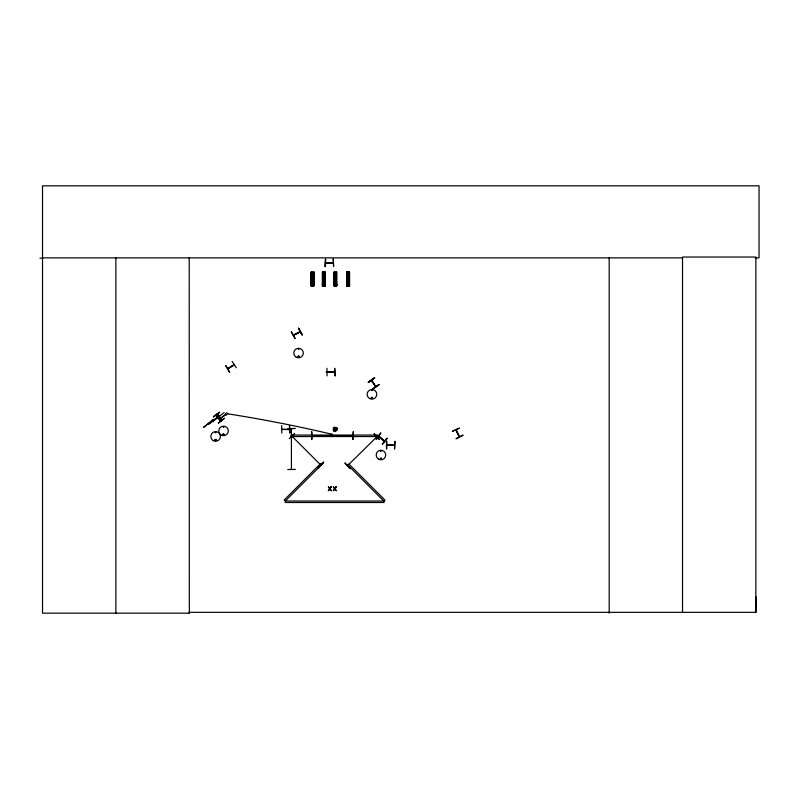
<?xml version="1.0" encoding="UTF-8"?>
<svg xmlns="http://www.w3.org/2000/svg" width="799" height="799" viewBox="0 0 799 799"><rect width="100%" height="100%" fill="white"/><g stroke="black" fill="none" stroke-linecap="round" stroke-linejoin="round"><path stroke-width="1.2" d="M755.315 257.867L759.05 257.867L759.05 185.827L42.527 185.827L42.527 613.173L189.323 613.173L189.223 612.334L755.864 612.334L755.974 596.883M293.353 335.031L294.332 334.931M291.895 436.134L292.624 436.374M320.808 465.048L320.209 464.549L320.908 464.718M321.008 464.808L320.389 464.259L320.639 464.988M234.207 364.873L227.835 368.659L228.734 368.489M234.217 364.803L228.015 368.888M291.325 468.753L291.385 469.343M215.251 432.359C216.05 433.987 216.09 430.961 215.281 432.569M214.961 439.999C217.068 437.602 215.63 442.776 215.051 439.65M223.191 426.946L223.97 427.056L223.241 426.756M222.831 434.486C224.749 432.019 223.97 437.153 222.901 434.306M223.051 434.486C224.419 432.918 223.81 436.034 223.131 434.596M371.545 390.361L372.364 390.461L371.595 390.262M371.245 397.702C372.464 400.579 373.043 395.415 371.275 397.892M372.454 398.022C371.545 396.154 371.325 399.33 372.354 398.122M380.534 451.045L381.313 450.836L380.654 451.345M334.901 430.561L335.101 429.443L333.862 429.692L334.901 430.561L336.179 430.102L336.009 428.184L334.102 428.354L333.862 429.692M335.101 429.443L335.38 427.894M379.145 436.853L378.756 436.154L384.439 441.268M383.83 440.708L384.589 440.828M371.555 380.474L375.58 386.626M456.109 430.751L456.069 429.892M458.916 436.134L459.565 436.654M334.272 430.271L335.181 429.013M281.817 429.233L289.298 429.532M334.701 371.915L327.091 371.925L327.76 371.925M333.852 371.925C339.615 372.304 313.378 372.394 334.631 372.184M312.019 435.435L312.868 435.425M333.193 263.061L325.682 263.221L333.193 262.971L325.583 262.581L326.242 262.971M394.346 445.273L387.026 444.853M218.527 417.677L219.136 417.208M227.775 368.699L234.147 364.504M347.625 465.627L348.114 465.038M455.79 430.012L459.185 436.673M293.423 334.991L300.134 331.565L299.545 332.294M298.187 356.244C298.057 358.322 299.825 355.685 298.327 356.224M299.046 357.103C298.397 353.717 297.647 359.37 299.156 356.274M386.996 438.142L382.242 444.114M382.461 444.294L387.295 438.391M312.179 435.735L312.868 435.695L312.039 435.735M312.099 435.695L352.898 435.695M332.504 262.581L333.193 262.621M335.28 429.063L336.009 428.184M289.228 438.681L294.671 433.328M292.424 436.733L292.254 436.004M318.292 467.745L323.615 462.271M348.354 465.268L347.955 465.737M376.669 437.003L347.675 465.577M233.987 364.554L233.608 365.273M291.335 429.253L291.415 428.564L291.415 469.363L291.405 468.673M300.184 331.965L293.543 335.23M213.423 416.688L219.655 412.264L213.403 416.659M213.633 416.958L219.625 412.224M217.757 416.838L218.596 416.698L218.017 417.168M218.387 416.439L208.569 424.199L218.556 416.649M212.394 421.822L224.129 412.554M218.437 417.557L219.096 417.028M218.626 417.807L219.296 417.278M218.756 417.967L219.425 417.448M218.956 418.217L219.625 417.697M219.385 419.375L225.787 414.172M219.515 419.535L220.993 418.366M226.057 414.511L220.794 418.117M218.427 423.031L224.459 418.336M298.766 349.443L298.347 348.724L298.656 349.453M381.323 459.215C382.302 456.439 378.846 459.335 381.133 459.245M368.209 382.092L374.551 377.847M368.369 382.331L374.711 378.077M372.733 388.853L379.076 384.599M229.593 372.234L225.737 365.622L229.623 372.214M236.324 367.8L232.159 361.398M459.265 428.134L452.324 431.35L459.295 428.184M456.169 429.992L459.335 436.783M456.109 438.581L462.881 435.046M456.239 438.831L463.03 435.325M291.315 331.935L295.131 338.556L291.345 331.915M298.506 328.299L302.332 334.921L298.556 328.269M294.971 334.481L298.886 332.504M336.419 428.763L335.34 429.153L336.479 429.463M312.179 435.395L312.789 435.695M378.896 436.224L384.599 440.948M381.073 459.016C379.245 457.527 382.941 458.936 380.554 458.806M348.184 285.742L348.334 285.163M327.091 375.92L326.941 368.279M335.151 375.87L334.681 368.229L335.121 375.87M289.428 425.497L289.867 433.138L289.538 425.497M287.73 428.584L295.36 428.484M281.817 429.502L289.458 429.532M311.57 431.75L311.65 439.38M281.847 433.188L281.687 425.547M352.818 435.435L352.129 435.435L352.818 435.695M295.36 469.422L287.73 469.572M39.95 258.167L42.527 258.157M42.527 257.867L682.526 257.867M333.193 258.936L333.612 266.576L333.303 258.936M325.632 262.891L333.193 262.891L325.712 262.931M325.133 266.576L325.553 258.936L325.163 266.576M313.977 272.109L311.031 272.119L311.041 285.912L313.977 285.902L313.917 272.109M336.888 272.109L333.942 272.119L333.942 285.912L336.888 285.902L336.549 272.109M346.666 272.119L349.612 272.109L349.553 285.902L346.666 285.912L346.666 272.119L346.686 285.912M311.23 273.518L313.777 273.518M322.576 273.518L325.123 273.518M334.142 273.518L336.689 273.518M346.866 273.518L349.413 273.518M311.23 274.447L313.777 274.447M322.576 274.447L325.123 274.447M334.142 274.447L336.689 274.447M346.866 274.447L349.413 274.447M311.23 275.855L313.777 275.855M322.576 275.855L325.123 275.855M334.142 275.855L336.689 275.855M346.866 275.855L349.413 275.855M311.23 277.093L313.777 277.093M322.576 277.093L325.123 277.093M334.132 277.093L336.679 277.093M346.866 277.093L349.413 277.093M311.23 278.491L313.777 278.491M322.576 278.491L325.123 278.491M334.132 278.491L336.679 278.491M346.866 278.491L349.413 278.491M311.23 284.504L313.777 284.504M322.576 284.504L325.123 284.504M334.142 284.504L336.689 284.504M346.866 284.504L349.413 284.504M310.811 284.893L314.207 284.893M322.157 285.003L325.553 284.893M333.712 285.003L337.108 285.003M346.446 285.003L349.842 285.003M325.323 285.902L322.377 285.912L322.377 272.119L325.323 272.109L325.263 285.902M334.711 372.204L327.151 372.234M332.394 434.366L330.916 434.366L330.916 435.006L332.394 435.006L332.394 434.366A128.379 11.336 11.2 0 0 227.675 413.822M386.866 441.248L386.756 448.878M388.554 445.163L392.938 445.163M386.946 445.193L394.506 445.283M394.506 448.878L394.926 441.248L394.606 448.878M371.755 380.284L375.74 386.716L371.535 380.434M215.65 439.54C217.118 441.358 213.762 439.35 216.04 439.77M333.802 428.993L334.931 429.193M384.319 441.158L378.686 436.494M291.675 428.554L291.685 429.323M334.102 428.354L334.971 429.093M335.31 429.363L336.179 430.102M291.955 436.194L320.749 464.988M226.666 412.544L227.845 414.042M225.338 413.592L226.517 415.09M224.389 418.257L218.397 422.991M222.062 420.094L217.328 414.102L222.032 420.114M217.078 414.301L221.812 420.294M217.008 414.351L221.772 420.324M216.319 414.901L221.063 420.883M216.249 414.961L220.973 420.953M456.059 429.962L459.525 436.504M298.606 328.249L302.042 335.071M334.681 427.954L335.071 429.023M335.21 429.433L335.6 430.501M311.89 431.75L311.94 439.38M755.864 612.334L755.864 257.038L682.526 257.038L682.526 612.334M609.178 257.867L609.178 613.173M386.476 441.248L386.476 448.878M349.433 272.109L349.413 285.902M349.223 272.109L349.213 285.902M349.053 272.109L349.103 285.902M348.913 272.109L348.943 285.902M348.714 272.109L348.783 285.902M348.534 285.902L347.755 285.902M347.555 272.119L347.565 285.912M347.505 272.119L347.365 285.912M347.335 272.119L347.175 285.912M347.056 272.119L347.006 285.912M346.846 272.119L346.896 285.912M336.499 272.109L336.489 285.902M336.329 285.902L336.189 272.109L336.049 285.902M335.999 272.109L335.989 285.902M335.8 285.902L335.021 285.902M334.841 272.119L334.771 285.912M334.631 272.119L334.611 285.912M334.501 272.119L334.451 285.912M334.282 272.119L334.332 285.912M334.112 272.119L334.142 285.912M325.503 258.936L325.503 266.576M325.123 272.109L325.123 285.902M324.923 272.109L324.923 285.902M324.764 272.109L324.813 285.902M324.624 272.109L324.604 285.902M324.494 272.109L324.444 285.902M324.244 285.902L323.465 285.902M323.275 272.119L323.265 285.912M323.096 272.119L323.076 285.912M322.936 272.119L322.876 285.912M322.786 272.119L322.716 285.912M322.556 272.119L322.576 285.912M313.777 272.109L313.777 285.902M313.588 272.109L313.578 285.902M313.478 285.902L313.418 272.109L313.278 285.902M313.148 272.109L313.078 285.902M312.888 285.902L312.119 285.902M311.92 272.119L311.93 285.912M311.73 272.119L311.87 285.912M311.59 272.119L311.7 285.912M311.54 272.119L311.42 285.912M311.23 285.912L311.23 272.119L311.101 285.912M189.213 257.867L189.323 613.173M115.875 257.867L115.875 613.173M311.95 277.653C312.649 279.81 313.637 276.124 311.95 277.653M323.305 277.653C323.994 279.81 324.983 276.124 323.305 277.653M334.861 277.653C335.56 279.81 336.539 276.124 334.861 277.653M347.595 277.653C348.284 279.81 349.273 276.124 347.595 277.653M330.876 486.801L329.897 488.389L328.319 486.801L329.558 488.818L328.279 490.836L329.857 489.218L331.455 490.836L330.187 488.788L331.455 486.801L330.876 486.801M335.83 486.801L334.851 488.389L333.273 486.801L334.511 488.818L333.233 490.836L334.811 489.218L336.409 490.836L335.151 488.788L336.409 486.801L335.83 486.801M380.753 433.038L376.249 439.21L380.753 433.038M323.585 462.231L318.521 467.964L323.585 462.231M344.998 463.04L350.132 468.713L344.988 463.05M374.212 433.827L379.345 439.5L374.182 433.857M333.513 427.475C331.325 437.303 343.52 426.047 333.513 427.475M320.219 463.969L284.214 499.964L285.263 501.013L383.959 501.013L383.959 502.501L285.263 502.501L285.263 501.013L321.268 465.018L320.219 463.969M349.013 464.149L347.964 465.208L383.959 501.203L385.018 500.154L349.013 464.149M213.313 419.545L203.475 427.425L213.363 419.615M374.541 377.817L368.429 382.411L374.541 377.817M379.046 384.559L372.913 389.113L379.016 384.509M353.298 431.74L352.928 439.38L353.298 431.74M377.208 435.056L291.176 435.056L291.176 436.544L377.208 436.544L377.208 435.056M220.754 421.123L216.02 415.13L220.724 421.143M369.547 398.501A4.834 4.834 0 0 0 376.788 394.316A4.834 4.834 0 0 0 369.547 390.142A4.834 4.834 0 0 0 369.547 398.501M296.169 357.173A4.774 4.774 0 0 0 303.33 353.048A4.774 4.774 0 0 0 296.169 348.913A4.774 4.774 0 0 0 296.169 357.173M213.233 440.609A4.834 4.834 0 0 0 220.474 436.434A4.834 4.834 0 0 0 213.233 432.249A4.834 4.834 0 0 0 213.233 440.609M221.183 435.036A4.764 4.764 0 0 0 228.334 430.911A4.764 4.764 0 0 0 221.183 426.786A4.764 4.764 0 0 0 221.183 435.036M378.566 459.145A4.774 4.774 0 0 0 385.727 455.011A4.774 4.774 0 0 0 378.566 450.876A4.774 4.774 0 0 0 378.566 459.145"/></g></svg>
